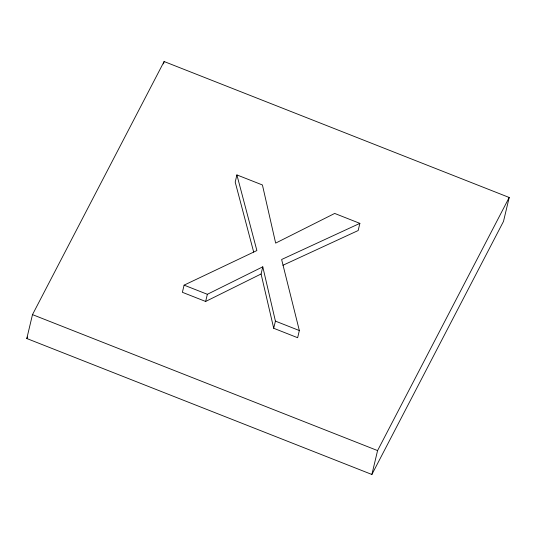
<?xml version="1.0" encoding="UTF-8"?>
<svg xmlns="http://www.w3.org/2000/svg" width="536" height="536" viewBox="0 0 536 536"><rect width="100%" height="100%" fill="white"/><g stroke="black" fill="none" stroke-linecap="round" stroke-linejoin="round"><path stroke-width="0.8" d="M26.8 338.518L32.495 314.619L164.117 61.526L509.2 197.483L503.505 221.381L371.883 474.474L26.8 338.518L27.57 337.03M163.547 63.911L164.117 61.526M184.096 285.139L182.387 292.308L205.643 301.466L261.079 273.983L262.781 266.814L207.352 294.298L184.096 285.139L256.885 250.56L236.905 174.917L262.426 184.974L275.658 243.116L334.685 213.442L359.87 223.365L358.162 230.534L282.954 265.266M205.643 301.466L207.352 294.298M236.905 174.917L235.197 182.086L253.689 252.094M359.87 223.365L281.621 259.504L299.349 330.545L297.641 337.714L273.708 328.28L275.417 321.111L262.781 266.814M371.883 474.474L377.579 450.582L509.2 197.483M275.417 321.111L299.349 330.545M32.495 314.619L377.579 450.582M261.079 273.983L273.708 328.28"/></g></svg>
